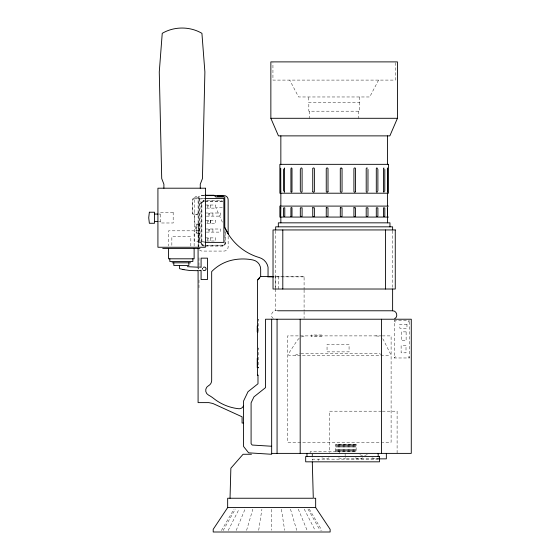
<?xml version="1.0" encoding="UTF-8"?>
<svg xmlns="http://www.w3.org/2000/svg" width="560" height="560" viewBox="0 0 560 560"><rect width="100%" height="100%" fill="white"/><g stroke="black" fill="none" stroke-linecap="round" stroke-linejoin="round"><path stroke-width="0.42" stroke-dasharray="2.8 2.1" d="M198.086 212.758C198.177 215.124 194.313 215.124 194.404 212.758M225.449 232.379L225.449 242.704L225.001 244.398L223.762 245.63L222.075 246.085L205.163 246.085M258.692 530.313L261.905 509.257M246.582 530.369L252.826 509.201M236.173 530.425L245.049 509.145M228.165 530.474L239.092 509.096M378.595 80.094L369.705 96.971L298.592 96.971L289.702 80.094M223.125 530.516L235.361 509.054M221.41 530.516L234.08 509.054M408.1 322.084L409.416 320.768L394.219 320.768L394.219 357.973L409.416 357.973L409.416 320.768M394.219 357.973L395.535 356.65M329.007 457.716L327.579 458.913L320.789 457.737M345.716 457.716L344.295 458.913L337.498 457.737M362.432 457.716L361.004 458.913L354.214 457.737M379.141 457.716L377.72 458.913L370.923 457.737M367.297 454.552C364.616 456.015 361.151 455.798 358.68 454.02M295.12 355.215L299.985 353.437M204.344 201.04L203.56 201.145A2.933 2.933 0 0 0 201.488 203.217L201.488 243.467A2.933 2.933 0 0 0 203.56 245.539L204.344 245.644M204.372 201.453L203.665 201.551A2.513 2.513 0 0 0 201.894 203.322L201.894 243.355A2.513 2.513 0 0 0 203.665 245.133L204.372 245.224M277.662 310.779C272.874 309.12 268.94 315.987 273.56 318.654M204.015 195.244L200.669 195.244L198.086 196.98L198.086 246.715M204.092 195.608L202.37 195.608A4.116 4.116 0 0 0 198.254 199.724L198.254 246.96M198.086 197.925L193.76 197.925L192.241 199.444L192.241 213.668L194.362 215.278L195.426 230.79L198.086 230.79M204.505 198.408L199.115 198.408L199.115 242.382L204.239 242.382M194.404 198.849L204.505 198.849M206.857 200.599L222.075 200.599M205.191 201.04L222.831 201.145M205.212 201.453L222.726 201.551M205.394 205.016L215.614 205.016L215.614 208.124L206.248 208.124M222.341 207.641L215.852 207.641L222.628 222.726M205.394 213.01L220.409 213.01L220.409 216.125L205.394 216.125M158.697 214.074L160.377 214.074M198.086 214.354L193.963 214.354L192.542 213.283L192.542 199.962L193.963 198.814L193.963 197.925M205.394 220.388L215.726 220.388L215.726 223.496L206.248 223.496M158.697 221.417L160.377 221.417M199.591 224.014L196.168 224.014L196.168 233.786L199.591 233.786M205.394 229.005L220.409 229.005L220.409 232.113L206.234 232.113M198.086 234.29L198.534 234.29L198.534 246.512M198.534 235.634L198.975 235.634L198.975 245.378L198.534 245.378M205.394 237.888L215.614 237.888L215.614 240.996L205.394 240.996M204.505 241.479L194.404 241.479L194.404 198.366C194.313 196 198.177 196 198.086 198.366M205.212 245.224L222.726 245.133A2.513 2.513 0 0 0 224.504 243.355M206.878 245.644L222.831 245.539A2.933 2.933 0 0 0 224.91 243.467L225.008 230.643M275.674 276.423L304.087 276.423L304.087 289.31M275.107 276.871L275.548 276.871L275.548 289.016M304.087 276.871L276.486 276.871L276.486 276.423M257.985 319.221L258.72 319.221L258.72 332.206L257.985 332.206M257.25 331.968L258.72 331.968M381.535 335.895L287.532 335.895L287.532 442.295L381.535 442.295M382.263 335.895L391.104 335.895L391.104 442.295L382.263 442.295M257.985 348.11L258.72 348.11L258.72 367.934L257.985 367.934M300.846 353.437L378.651 353.437L383.516 355.215M257.25 367.612L258.72 367.612M381.465 411.187L329.329 411.187L329.329 452.522M382.333 411.187L397.103 411.187L397.103 453.383M378.623 458.857L345.135 458.857L345.135 458.122M378.609 459.158L312.305 459.158L312.305 460.488M394.219 320.768L395.535 322.084M408.1 356.65L409.416 357.973M309.246 509.054L321.916 530.516M307.965 509.054L320.201 530.516M304.234 509.096L315.161 530.474M298.277 509.145L307.16 530.425M290.5 509.201L296.744 530.369M281.421 509.257L284.641 530.313M200.942 242.704L201.929 245.098L204.316 246.085A3.374 3.374 0 0 1 200.942 242.704L200.935 198.849M312.081 454.272L312.249 460.306M395.36 62.748L395.36 80.094L272.937 80.094L272.937 62.748M392.623 230.811L392.623 287.28M359.793 96.971L359.793 102.305L308.504 102.305L308.504 96.971M359.464 102.305L359.464 111.188L308.833 111.188L308.833 102.305M358.799 111.188L358.799 118.293M355.817 444.374L355.817 451.486M354.928 444.374L354.928 451.486M354.557 444.374L354.557 451.486M353.668 444.374L353.668 451.486M353.297 444.374L353.297 451.486M352.408 444.374L352.408 451.486M352.044 444.374L352.044 451.486M351.155 444.374L351.155 451.486M350.784 444.374L350.784 451.486M349.895 444.374L349.895 451.486M349.524 444.374L349.524 451.486M348.635 444.374L348.635 451.486M348.271 444.374L348.271 451.486M347.382 444.374L347.382 451.486M347.011 444.374L347.011 451.486M346.122 444.374L346.122 451.486M345.751 444.374L345.751 451.486M345.135 453.383L345.135 456.12M344.862 444.374L344.862 451.486M344.498 444.374L344.498 451.486M343.609 444.374L343.609 451.486M343.238 444.374L343.238 451.486M342.349 444.374L342.349 451.486M341.978 444.374L341.978 451.486M341.089 444.374L341.089 451.486M340.725 444.374L340.725 451.486M339.836 444.374L339.836 451.486M339.465 444.374L339.465 451.486M339.283 453.383L339.283 451.605L310.149 451.605L310.149 453.383M338.576 444.374L338.576 451.486M338.205 444.374L338.205 451.486M337.316 444.374L337.316 451.486M336.952 444.374L336.952 451.486M336.063 444.374L336.063 451.486M318.178 459.158L318.178 460.488M312.291 454.104L312.291 455.553M309.498 111.188L309.498 118.293M304.087 289.912L304.087 310.779M304.087 311.626L304.087 318.374M278.383 276.423L278.383 289.016M275.674 230.811L275.674 287.28M275.674 289.016L275.674 310.779M271.663 509.313L271.663 530.257M228.144 236.271L228.144 246.96A4.116 4.116 0 0 1 224.021 251.076L202.37 251.076A4.116 4.116 0 0 1 199.458 249.872M212.905 213.01L212.905 216.125M212.905 229.005L212.905 232.113M210.616 220.388L210.616 223.496M210.504 205.016L210.504 208.124M210.504 220.388L210.504 223.496M210.504 237.888L210.504 240.996M199.605 198.849L199.605 241.479M199.276 224.014L199.276 233.786M198.975 257.838L198.975 266.161M198.975 280.049L198.975 289.793M198.534 268.1L198.534 268.933L198.086 268.933L198.086 268.1M194.124 246.008L194.124 230.818L168.553 230.818L168.553 246.008M190.827 245.987L190.827 236.593L171.85 236.593L171.85 245.987M225.449 242.704A3.374 3.374 0 0 1 222.075 246.085M299.18 338.394A11.284 11.284 0 0 0 296.856 340.97L288.12 354.319L288.603 355.215L389.585 355.215L390.425 353.85L383.222 339.423A9.618 9.618 0 0 0 382.249 338.394M301.378 336.994A11.284 11.284 0 0 1 305.564 335.895M375.774 335.895A9.618 9.618 0 0 1 379.897 336.819M202.538 268.534L202.622 269.451A1.778 1.778 0 0 1 202.678 268.093L202.538 268.534M201.054 203.098L200.942 203.973A3.374 3.374 0 0 1 204.316 200.599L202.629 201.054L201.054 203.098M208.208 205.359L207.69 205.359L207.69 207.788L208.208 207.788L208.208 205.359M173.173 212.471L160.377 212.471L160.377 222.985L173.173 222.985L173.173 212.471M209.594 213.283L208.705 213.283L208.705 215.922L209.594 215.922L209.594 213.283M208.32 220.731L207.802 220.731L207.802 223.16L208.32 223.16L208.32 220.731M198.331 224.245L196.553 224.245L196.553 233.128L198.331 233.128L198.331 224.245M209.594 229.278L208.705 229.278L208.705 231.91L209.594 231.91L209.594 229.278M208.208 238.224L207.69 238.224L207.69 240.653L208.208 240.653L208.208 238.224M406.973 324.261L399.861 324.261L399.861 328.258L406.973 328.258L406.973 324.261M406.119 331.87L401.233 331.87L401.233 340.753L406.119 340.753L406.119 331.87M321.692 335.006L311.479 335.006L311.479 336.777L321.692 336.777L321.692 335.006M349.069 344.526L327.047 344.526L327.047 351.869L349.069 351.869L349.069 344.526M406.007 345.716L401.121 345.716L401.121 352.828L406.007 352.828L406.007 345.716M356.125 444.374L335.692 444.374L335.692 451.486L356.125 451.486L356.125 444.374"/><path stroke-width="0.84" d="M230.034 498.246L230.86 468.216L243.082 454.272L251.454 454.272M280.686 207.802L280.833 207.473L280.7 216.517M284.095 168.833L284.522 167.979L284.522 192.185L284.095 191.331M367.962 190.981L367.983 169.393M284.095 207.802L284.774 207.802L284.774 216.349L284.095 216.349M384.769 191.184L384.811 169.393M280.721 168.203L280.798 192.213L280.7 191.772M377.377 216.349L376.299 216.349L376.299 207.802L377.377 207.802M300.692 207.802L302.092 207.802L302.092 216.349L300.692 216.349M384.153 191.772L383.775 192.185L383.523 191.331L383.523 168.833L383.691 168.063L384.104 168.203M384.188 216.433L383.523 216.349L383.523 207.802L384.202 207.802M397.439 118.293L389.844 135.877L278.453 135.877L270.858 118.293L270.858 61.887L397.439 61.887L397.439 118.293L270.858 118.293M312.298 462.035L313.292 498.246L227.661 498.246L227.661 507.57L213.199 529.333L213.199 532L330.134 532L330.134 529.333L315.665 507.57L315.665 498.246L314.167 498.246M367.584 216.433L366.205 216.349L366.205 207.802L367.605 207.802M257.985 279.825L259.602 278.054M394.737 318.654C398.419 316.743 396.774 310.597 392.623 310.779L277.662 310.779M273.847 276.423L260.673 276.423L257.544 279.825L257.544 375.333L257.985 375.333M197.358 267.162L187.348 266.679M197.575 270.697L189.966 270.536L183.834 269.654M204.855 195.244L214.053 195.244L215.852 196.98L224.77 196.98L224.77 227.493L228.494 234.416M204.953 195.608L224.021 195.608A4.116 4.116 0 0 1 228.144 199.724L228.144 233.807M217.098 196.245L223.384 196.245M205.093 198.408L223.874 198.408L223.874 242.382L204.96 242.382M388.423 206.094L279.874 206.094L279.874 217.063L388.423 217.063M154.504 214.074L157.857 214.074M154.504 221.417L157.857 221.417M162.715 248.584L199.962 248.584M172.088 262.801L190.589 262.801M198.849 267.071L200.347 267.071M199.038 270.613L200.508 270.613M267.673 276.871L273.847 276.871M243.544 423.031L242.088 423.031L242.088 416.815L212.898 403.501L208.852 402.619L198.086 402.619L198.086 270.27M271.663 453.383L411.278 453.383L411.278 319.221L265.524 319.221L265.524 387.632L253.96 396.858L251.09 402.871L251.09 443.646L252.196 445.039L271.663 446.25M379.484 458.857L386.351 458.857L386.351 453.383M227.661 507.57L315.665 507.57M179.564 265.468L179.564 268.667L182.441 269.36M182.343 269.332L183.932 269.675M290.941 216.433L291.998 216.349L291.998 207.802L291.459 207.466L290.92 207.802L290.92 216.349M392.623 229.943L392.623 226.835L275.674 226.835L275.674 229.943M392.623 289.016L392.623 310.779M389.963 226.835L389.963 222.838L278.334 222.838L278.334 226.835M387.45 135.877L387.45 164.339M387.45 193.214L387.45 206.094M387.45 217.063L387.45 222.838M385.497 229.943L385.497 289.016M384.811 208.012L384.811 216.132M381.458 319.221L381.458 453.383M378.182 453.383L378.182 456.491M377.888 169.393L377.888 190.764M377.888 208.012L377.888 216.132M367.983 208.012L367.983 216.132M306.971 453.383L306.971 456.491M300.314 169.393L300.314 190.764M300.314 208.012L300.314 216.132M300.181 319.221L300.181 453.383M290.92 168.833L290.92 191.331M283.486 169.393L283.486 190.764M283.486 208.012L283.486 216.132M282.8 229.943L282.8 289.016M280.847 135.877L280.847 164.339M280.847 193.214L280.847 206.094M280.847 217.063L280.847 222.838M277.067 319.221L277.067 453.383M271.663 319.221L271.663 454.272L248.626 452.837L243.544 446.453L243.544 401.051L247.996 391.727L257.985 383.761L257.985 375.025M268.044 276.423L268.044 267.155A12.509 12.509 0 0 0 259.273 257.537A54.586 54.586 0 0 1 224.77 227.493M260.673 276.423L260.673 269.318A9.506 9.506 0 0 0 253.113 260.015A49.882 49.882 0 0 0 232.687 260.015A40.95 40.95 0 0 0 211.673 271.586L211.673 380.401A6.048 6.048 0 0 1 208.481 385.735A5.285 5.285 0 0 0 208.481 395.066A34.594 34.594 0 0 1 213.675 398.475A48.615 48.615 0 0 0 238.749 408.737A4.543 4.543 0 0 0 243.544 405.636M257.25 325.948L257.25 331.968M257.25 358.344L257.25 367.612M201.082 267.561L201.082 258.16L207.494 258.16L207.494 279.524L201.082 279.524L201.082 270.123M200.263 188.202L200.263 184.205L202.447 178.57L204.89 71.974L201.922 33.327C189.924 26.278 174.244 26.278 162.239 33.327L159.271 71.974L161.721 178.57L163.898 184.205L163.898 188.202M198.086 248.458L198.086 267.652M194.124 248.549L194.124 258.804L168.553 258.804L168.553 248.549M192.864 258.804L192.864 261.464L169.813 261.464L169.813 258.804M188.867 262.801L188.867 265.468L173.81 265.468L173.81 262.801M341.796 168.203A0.889 0.875 -90 0 0 340.291 168.833L340.291 191.331A0.889 0.875 -90 0 0 341.173 192.213A0.889 0.875 -90 0 0 342.048 191.331L342.048 168.833A0.889 0.875 -90 0 0 341.929 168.392M203.266 267.386A1.778 1.778 0 0 1 205.646 267.701A1.778 1.778 0 0 1 205.548 270.095A1.778 1.778 0 0 1 203.147 270.207M312.851 191.772A0.889 0.819 -90 0 0 314.377 191.331L314.377 168.833A0.889 0.819 -90 0 0 312.977 168.203M312.767 191.555A0.889 0.819 -90 0 1 312.739 191.331L312.739 168.833A0.889 0.819 -90 0 1 312.767 168.602M290.99 191.772A0.889 0.539 -90 0 0 291.998 191.331L291.998 168.833A0.889 0.539 -90 0 0 291.081 168.203M300.692 191.331A0.889 0.7 -90 0 0 301.392 192.213A0.889 0.7 -90 0 0 302.092 191.331L302.092 168.833A0.889 0.7 -90 0 0 301.392 167.944A0.889 0.7 -90 0 0 300.692 168.833M367.514 191.772A0.889 0.7 -90 0 1 366.205 191.331L366.205 168.833A0.889 0.7 -90 0 1 367.402 168.203M377.377 191.331A0.889 0.539 -90 0 1 376.838 192.213A0.889 0.539 -90 0 1 376.299 191.331L376.299 168.833A0.889 0.539 -90 0 1 376.838 167.944A0.889 0.539 -90 0 1 377.377 168.833M387.387 168.602L387.499 192.213L387.499 167.944L387.387 168.602M387.387 207.711L387.499 216.685L387.387 207.711M149.359 212.219L148.722 217.749L149.359 223.272L154.504 223.272L154.504 212.219L149.359 212.219M312.767 207.711L312.739 216.349L313.768 216.671L314.377 216.349L314.377 207.802L312.767 207.711M353.948 207.711L353.92 216.349L354.949 216.671L355.558 216.349L355.558 207.802L353.948 207.711M326.277 207.711L326.249 216.349L327.355 216.671L328.006 216.349L328.006 207.802L326.277 207.711M340.326 207.711L340.291 216.349L341.397 216.671L342.048 216.349L342.048 207.802L340.326 207.711M388.423 164.339L279.874 164.339L279.874 193.214L388.423 193.214L388.423 164.339M205.422 188.202L157.92 188.202L157.92 247.254L205.422 247.254L205.422 188.202M395.269 229.943L273.028 229.943L273.028 289.016L395.269 289.016L395.269 229.943M379.47 456.491L305.683 456.491L305.683 461.825L379.47 461.825L379.47 456.491M355.558 191.331L355.558 168.833A0.889 0.819 -90 0 0 354.739 167.944A0.889 0.819 -90 0 0 353.92 168.833L353.92 191.331A0.889 0.819 -90 0 0 354.739 192.213A0.889 0.819 -90 0 0 355.558 191.331M328.006 191.331L328.006 168.833A0.889 0.875 -90 0 0 327.124 167.944A0.889 0.875 -90 0 0 326.249 168.833L326.249 191.331A0.889 0.875 -90 0 0 327.124 192.213A0.889 0.875 -90 0 0 328.006 191.331"/></g></svg>
